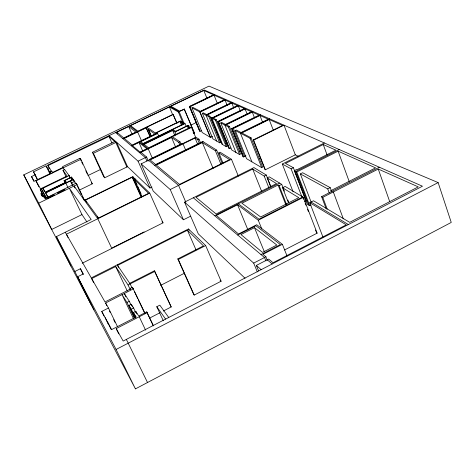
<?xml version="1.0" encoding="UTF-8"?>
<svg xmlns="http://www.w3.org/2000/svg" width="475" height="475" viewBox="0 0 475 475"><rect width="100%" height="100%" fill="white"/><g stroke="black" fill="none" stroke-linecap="round" stroke-linejoin="round"><path stroke-width="0.71" d="M135.434 388.877L451.25 222.431L438.14 182.584L209.006 86.123L23.75 174.877L35.358 198.413L135.434 388.877L116.096 349.457L77.645 276.765L83.291 273.927L80.418 268.713L74.86 271.498L56.406 236.615L91.176 219.486L69.386 188.272L81.961 214.599L86.937 221.967M116.096 349.457L438.14 182.584M149.542 318.125L160.039 312.71M163.323 311.018L171.196 306.957L154.411 270.78L129.74 283.302M118.513 267.383L117.574 265.394L187.417 230.238L203.478 245.878L177.816 258.899L193.705 294.464L194.227 295.082L221.107 281.224L205.669 245.575L188.486 228.98L91.283 277.893L65.271 232.251M284.561 249.963L317.146 233.154L303.347 197.315L285.154 186.426L282.548 187.744L288.473 202.861M258.602 270.892L256.334 265.436L268.654 259.077L273.024 262.723L346.275 224.835L309.759 202.688L313.512 200.771L349.683 222.336L418.267 186.877L378.266 169.041L322.774 197.333L321.593 196.656L379.359 167.218M153.223 325.345L146.745 311.885L138.748 315.994L135.725 311.285L133.356 312.503L135.868 317.781M163.305 320.744L156.786 306.719L159.814 305.164L168.726 317.478M118.762 333.86L116.209 328.611L147.256 312.639M260.989 254.564L280.41 244.572L255.918 225.768L237.702 235.03M287.054 255.966L282.376 244.316L262.942 254.321L265.911 256.797L267.3 260.181M270.892 186.663L266.291 175.049L253.929 167.598L184.543 202.142L253.686 263.097L265.911 256.797M134.858 317.995L128.885 305.443L131.207 304.255L133.6 307.978L135.814 312.639M128.885 305.443L131.254 309.178L133.6 307.978M331.407 192.001L330.897 190.629L375.571 167.871L338.129 151.175L296.786 171.956L294.369 170.638L296.655 169.486L297.035 169.694L335.89 150.177L323.249 144.537L285.469 163.43L293.378 167.711L306.179 200.99L304.505 201.845M104.025 316.071L101.763 311.434L108.46 308.02L117.456 326.562M294.369 170.638L307.272 204.173L309.73 205.681L311.042 205.01M133.481 318.636L122.039 294.637L126.962 302.409L129.265 301.233L130.851 304.57M160.639 285.374L184.413 273.232M93.617 282.572L91.687 278.599L115.674 266.522L128.06 284.982L154.874 271.368M177.816 258.899L178.321 259.463L205.669 245.575M303.572 199.037L302.777 196.977L259.029 219.195L238.308 203.817M282.376 244.316L256.696 224.717L238.521 233.961L216.309 215.448L237.553 204.755L258.257 220.222L303.347 197.315M145.107 313.488L132.43 287.256L130.304 288.337L130.678 288.883L104.999 301.946L91.687 278.599M330.208 187.649L302.658 172.734L300.342 173.903L327.744 188.902L330.208 187.649L331.247 190.428M106.893 305.668L105.598 303.002L133.487 288.806M254.487 227.685L240.973 234.567L262.503 252.415L276.836 245.047L254.487 227.685L264.278 251.584M214.67 215.709L279.567 183.059M286.651 204.749L279.152 185.666L278.083 185.018L241.906 203.223L260.686 216.974L298.763 197.648L282.548 187.744M279.152 185.666L281.734 184.365L283.07 187.773M200.432 142.53L199.031 139.181L195.854 137.21L141.128 163.875L153.205 191.045L183.457 219.771L190.398 216.291M270.708 186.829L267.158 177.876L269.248 176.831L281.734 184.365M324.389 142.981L282.293 164.023L291.11 168.851L293.378 167.711M339.263 149.536L295.765 171.398L308.691 205.04M245.017 109.921L244.471 108.549L217.877 121.416L218.589 121.79L245.094 108.894L251.524 111.75L225.518 124.426L221.76 122.473L220.792 122.942L231.77 149.975L239.554 154.565L240.546 154.072L229.395 126.433L226.237 124.788L252.273 112.094L259.142 115.14L231.604 128.6L232.376 129.004L259.95 115.496L268.286 119.195L241.098 132.525L236.259 130.002L235.238 130.506L246.561 158.697L261.713 167.627L262.687 167.141L251.037 137.774L241.781 132.952L269.171 119.522L282.572 125.459L253.223 139.923L264.961 169.545L265.365 169.783L295.313 154.826L298.573 156.477M112.504 247.713L144.115 231.913M82.187 263.245L163.02 222.852L149.744 193.117L134.977 178.76L134.146 179.17L141.972 196.555M267.158 177.876L276.521 183.588L216.101 213.97L196.015 197.315L252.712 169.07L264.219 176.083L266.291 175.049M231.604 128.6L242.844 156.501L243.633 156.97L245.919 155.806M259.16 158.644L260.478 157.991M253.223 139.923L253.62 140.131L283.985 125.163L295.313 154.826M149.744 193.117L66.393 234.223L68.002 237.524M239.287 151.198L240.605 150.551M141.128 163.875L170.234 189.525L231.456 159.262L238.319 176.077M225.821 143.414L227.127 142.767M81.961 214.599L51.68 229.473L38.712 203.163L23.75 174.877M231.456 159.262L220.091 152.22L218.803 152.855L229.633 159.618L179.502 184.395L156.299 165.086L202.332 142.583L215.377 150.718L216.653 150.094L222.217 163.578M184.14 109.001L194.625 133.629L184.377 109.131L179.681 111.15L170.899 106.24L203.787 90.476L213.607 94.828L189.365 106.489L189.905 106.768L214.029 95.16L224.354 99.744L200.408 111.304L192.898 107.397L191.965 107.849L200.076 112.094L225.043 100.035L231.129 102.742L206.672 114.576L203.312 112.824L202.356 113.288L212.871 138.825L219.64 142.815L220.626 142.334L209.95 116.262L207.349 114.908L231.818 103.063L237.464 105.569L212.592 117.634L212.058 117.355L211.054 117.842L221.795 144.085L226.278 146.733L227.145 146.306L216.303 119.712L213.097 118.038L238.296 105.812L244.471 108.549M235.238 130.506L250.046 138.261L251.037 137.774M217.877 121.416L228.784 148.212L229.514 148.639L230.82 147.998M114.754 141.544L92.423 152.279L93.385 153.288L116.506 142.162L127.543 166.672L150.005 188.005L151.982 187.031M191.965 107.849L202.213 132.537L210.538 137.447L212.539 136.473M154.708 165.407L203.158 141.734M84.431 200.319L132.822 176.664L133.796 177.608L134.692 179.609M86.373 202.118L85.435 200.135L132.204 177.27L132.964 178.018L141.657 197.315M260.549 114.825L231.972 128.796L243.224 156.726M132.964 178.018L133.796 177.608M269.735 118.875L240.451 133.238L251.898 161.844M109.102 135.636L138.059 161.162L146.597 157.011L148.372 161.037M78.987 190.297L92.293 183.825L80.839 159.327L79.942 158.282L62.528 166.66L64.273 169.735M92.423 152.279L103.681 176.664L104.69 177.792L127.543 166.672M189.365 106.489L199.547 130.969L200.094 131.29L201.418 130.649M146.597 157.011L140.968 152.327L171.54 137.495L178.79 142.411L179.983 141.835L180.844 143.854M199.221 143.118L197.826 139.769L195.047 138.035L150.106 159.933L155.61 164.51L202.748 141.479L216.653 150.094M252.872 111.441L224.889 125.085L235.968 152.445M197.826 139.769L199.031 139.181M220.792 122.942L228.392 126.92L229.395 126.433M195.736 137.507L191.514 127.413L190.902 127.051L148.627 147.873L144.097 144.305L172.668 130.477L174.99 131.985L187.346 126L187.892 126.326L188.729 128.327M84.52 200.361L77.033 184.567L76.024 183.208L45.256 198.437L43.676 195.652L42.388 196.276L40.998 193.788L42.269 193.177L44.205 197.125M187.892 126.326L188.878 125.845L189.715 127.846M72.604 185.618L70.401 180.987L71.713 182.804L74.658 181.373L75.608 183.374M190.897 125.145L196.205 122.574M202.356 113.288L208.953 116.743L209.95 116.262M139.49 152.641L191.514 127.413M238.836 105.248L211.933 118.305L222.692 144.62M38.712 203.163L77.033 184.567M211.054 117.842L215.43 120.133L216.303 119.712M245.682 108.27L218.251 121.612L229.17 148.438M155.361 133.03L180.518 120.882L182.085 121.814L183.213 124.492M182.275 124.943L181.147 122.265L179.871 121.505L156.566 132.757L157.587 133.475L158.745 136.147M225.643 99.435L199.767 111.934L210.217 137.257M44.139 197.564L40.227 189.567L69.13 175.607L70.08 177.608M131.367 145.831L156.376 133.748L149.281 128.749L148.194 129.271L151.103 135.945M138.926 142.429L132.329 145.617L140.083 152.083L146.906 148.776L138.926 142.429L142.767 151.115M157.587 133.475L140.701 141.633L143.088 143.515L183.777 123.838L183.029 123.393L183.973 122.936L185.024 123.559L186.158 126.261M181.147 122.265L182.085 121.814M65.312 183.231L64.06 180.613L71.44 177.044L74.658 181.373M65.051 180.405L70.745 177.656L72.313 179.782L66.565 182.56L65.051 180.405L65.995 182.37M142.375 144.18L185.024 123.559M142.874 144.578L173.339 129.835L175.661 131.326L188.023 125.341L188.878 125.845M65.336 182.442L45.238 192.167L42.952 188.248L44.579 191.579M65.479 182.643L45.363 192.381L45.558 192.719L65.704 182.964M232.441 102.434L206.031 115.217L216.648 141.051M47.951 197.576L45.689 192.951L73.322 179.574L74.575 182.222M87.887 175.566L100.486 169.48M50.878 173.737L49.928 171.766L51.532 170.994L52.511 172.449L63.056 167.378M177.044 123.31L173.072 114.327L137.958 131.219L130.488 125.614L169.409 106.952L178.368 112.023L183.528 124.272M122.888 138.712L173.298 114.463M178.368 112.023L184.377 109.131M214.629 94.578L189.608 106.614L199.797 131.112M38.914 186.859L35.999 180.904L80.839 159.327M150.379 136.782L146.187 127.846L124.236 138.409L132.216 145.053L154.951 134.069L148.194 129.271M146.615 128.149L147.695 127.633L151.169 135.595M66.197 177.044L63.015 170.371L64.677 169.575L69.13 175.607M37.056 179.099L33.517 171.867L46.033 165.87L48.177 169.118L50.427 173.785M116.903 132.228L128.707 126.57L135.945 132.074L123.761 137.934L116.903 132.228L117.497 133.546M126.873 166.998L115.823 142.494L108.977 136.426L47.928 165.621L48.883 167.598M33.808 181.23L31.522 176.569L35.227 174.794L37.501 179.455M48.177 169.118L49.762 168.358L51.051 171.024M233.391 128.511L244.637 156.471M330.897 190.629L332.108 191.294M169.937 106.471L179.14 111.655L184.294 123.898M311.036 202.035L348.371 224.544M316.564 232.762L317.146 233.154M172.36 136.705L179.983 141.835M182.667 143.64L182.293 143.391L149.453 159.386L149.779 159.659M146.977 127.128L147.695 127.633M129.544 125.833L137.376 131.747M139.502 141.9L147.909 148.562M115.538 132.549L145.398 157.593L146.876 160.948M148.562 160.253L178.558 185.41L185.838 202.219M193.301 197.784L264.51 257.515L265.899 260.906M267.241 259.807L272.187 263.957M256.334 265.436L261.143 269.669M245.047 278.249L198.307 233.872L184.543 202.142M134.146 179.17L148.622 193.319L98.509 218.031L85.435 200.135M220.085 280.173L221.107 281.224M161.987 221.783L163.02 222.852M91.348 182.661L92.293 183.825M171.196 306.957L154.411 270.78M63.015 170.371L67.106 175.993L40.517 188.836L35.999 180.904M156.786 306.719L165.597 319.099M64.06 180.613L65.859 183.184L68.073 187.815M117.2 264.848L130.156 283.913L132.056 287.939M49.762 168.358L47.595 165.122L204.274 90.013L422.453 186.224L123.168 341.05L116.209 328.611M49.928 171.766L50.89 173.227L34.153 181.26L31.522 176.569M129.265 301.233L124.29 293.485L125.875 296.822M133.356 312.503L136.194 316.979L111.667 329.591L101.763 311.434M33.517 171.867L35.227 174.794M45.689 192.951L48.088 197.066M46.544 197.814L41.468 188.967L46.027 198.295M105.598 303.002L108.46 308.02M126.35 339.405L147.523 382.506M40.227 189.567L42.269 193.177M77.645 276.765L93.949 309.92M74.86 271.498L90.933 304.184M56.406 236.615L70.923 266.101M40.998 193.788L42.287 196.424M107.225 321.456L111.126 329.442M105.123 317.597L108.347 324.199M80.418 268.713L83.297 274.603M43.676 195.652L45.303 198.977M109.476 310.994L110.123 312.33M113.685 319.657L114.974 322.323M51.532 170.994L52.482 172.965M46.033 165.87L49.839 173.761M74.985 187.987L74.047 186.016L97.797 218.737L111.815 248.443M69.006 175.667L69.956 177.668M71.713 182.804L72.984 185.47M131.254 309.178L135.375 317.84M126.962 302.409L134.277 317.757M115.674 266.522L127.306 291.062M76.024 183.208L76.956 185.167M77.573 186.479L81.296 194.334M82.537 196.953L84.093 200.224M139.24 316.76L145.582 330.131M135.725 311.285L136.978 313.928M71.44 177.044L72.372 179.01M131.207 304.255L132.466 306.897M70.745 177.656L71.992 180.274M132.43 287.256L133.053 288.586M134.621 291.905L137.75 298.549M138.373 299.879L144.317 312.497M97.351 216.446L98.301 218.458M128.06 284.982L130.275 289.679M146.745 311.885L153.336 325.897M79.942 158.282L81.177 160.918M81.795 162.236L82.715 164.213M85.797 170.804L87.341 174.099M93.385 153.288L104.69 177.792M108.977 136.426L111.963 143.023M134.977 178.76L135.583 180.102M135.292 180.939L137.091 184.929M137.691 186.265L139.484 190.255M140.083 191.585L140.98 193.586M132.822 176.664L133.422 177.994M132.204 177.27L141.17 197.178M138.059 161.162L150.005 188.005M178.321 259.463L194.227 295.082M128.707 126.57L132.008 134.027M148.218 148.806L152.356 158.234M137.649 131.955L141.443 140.564M188.486 228.98L189.08 230.333M170.234 189.525L183.457 219.771M187.417 230.238L196.021 249.892M146.187 127.846L149.946 136.462M171.54 137.495L175.572 146.923M174.99 131.985L176.124 134.651M178.79 142.411L179.651 144.436M172.668 130.477L174.978 135.903M173.072 114.327L176.528 122.485M169.409 106.952L172.567 114.41M183.035 143.889L185.636 150.011M179.871 121.505L181.272 124.836M187.346 126L188.498 128.731M193.147 132.418L193.711 133.766M195.047 138.035L197.612 144.162M189.905 106.768L200.094 131.29M253.686 263.097L257.349 271.908M202.332 142.583L213.097 168.411M218.803 152.855L223.013 163.079M200.076 112.094L210.538 137.447M215.377 150.718L220.946 164.208M237.553 204.755L247.914 229.847M208.953 116.743L219.64 142.815M203.787 90.476L206.827 97.933M215.43 120.133L226.278 146.733M218.589 121.79L229.514 148.639M258.257 220.222L261.832 228.998M228.392 126.92L239.554 154.565M214.029 95.16L217.336 103.336M232.376 129.004L243.633 156.97M225.043 100.035L227.24 105.521M252.712 169.07L261.672 191.425M231.818 103.063L233.718 107.831M253.62 140.131L265.365 169.783M238.296 105.812L240.439 111.215M250.046 138.261L261.713 167.627M264.219 176.083L268.832 187.702M245.094 108.894L247.267 114.404M252.273 112.094L254.422 117.568M278.083 185.018L285.837 204.725M283.605 189.133L284.406 191.182M287.88 200.04L288.681 202.083M282.293 164.023L293.105 191.852M259.95 115.496L262.604 122.318M269.171 119.522L273.392 130.435M305.164 203.169L305.959 205.236M307.551 209.362L308.346 211.428M315.507 230.013L316.303 232.073M302.706 197.006L303.501 199.072M291.11 168.851L301.851 196.697M300.342 173.903L311.012 201.786M309.759 202.688L322.947 237.084M296.786 171.956L309.73 205.681M322.774 197.333L327.198 209.059M321.593 196.656L326.272 209.042M327.744 188.902L329.3 193.076M333.319 191.953L343.336 218.868M323.249 144.537L327.103 154.969M338.129 151.175L349.173 181.48M378.266 169.041L389.66 201.507M53.913 194.554L46.782 198.016L47.108 198.58L54.257 195.112L53.913 194.554M64.659 189.341L57.41 192.856L57.766 193.414L65.028 189.887L64.659 189.341"/></g></svg>
